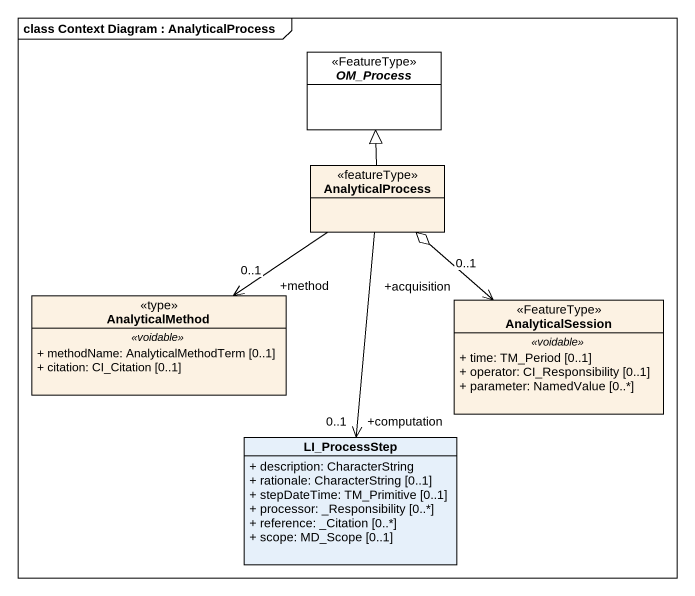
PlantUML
@startuml
mainframe class Context Diagram : AnalyticalProcess
hide circle
hide empty members
skinparam classAttributeIconSize 0
abstract class OM_Process <<FeatureType>> #FFFFFF
class AnalyticalProcess <<featureType>> #FCF2E3
class AnalyticalMethod <<type>> #FCF2E3 {
  .. <<voidable>> ..
  + methodName: AnalyticalMethodTerm [0..1]
  + citation: CI_Citation [0..1]
}
class AnalyticalSession <<FeatureType>> #FCF2E3 {
  .. <<voidable>> ..
  + time: TM_Period [0..1]
  + operator: CI_Responsibility [0..1]
  + parameter: NamedValue [0..*]
}
class LI_ProcessStep {
  + description: CharacterString
  + rationale: CharacterString [0..1]
  + stepDateTime: TM_Primitive [0..1]
  + processor: _Responsibility [0..*]
  + reference: _Citation [0..*]
  + scope: MD_Scope [0..1]
}
AnalyticalProcess -up-|> OM_Process
AnalyticalProcess --> "+method\n0..1" AnalyticalMethod
AnalyticalProcess o--> "+acquisition\n0..1" AnalyticalSession
AnalyticalProcess --> "+computation\n0..1" LI_ProcessStep
@enduml
